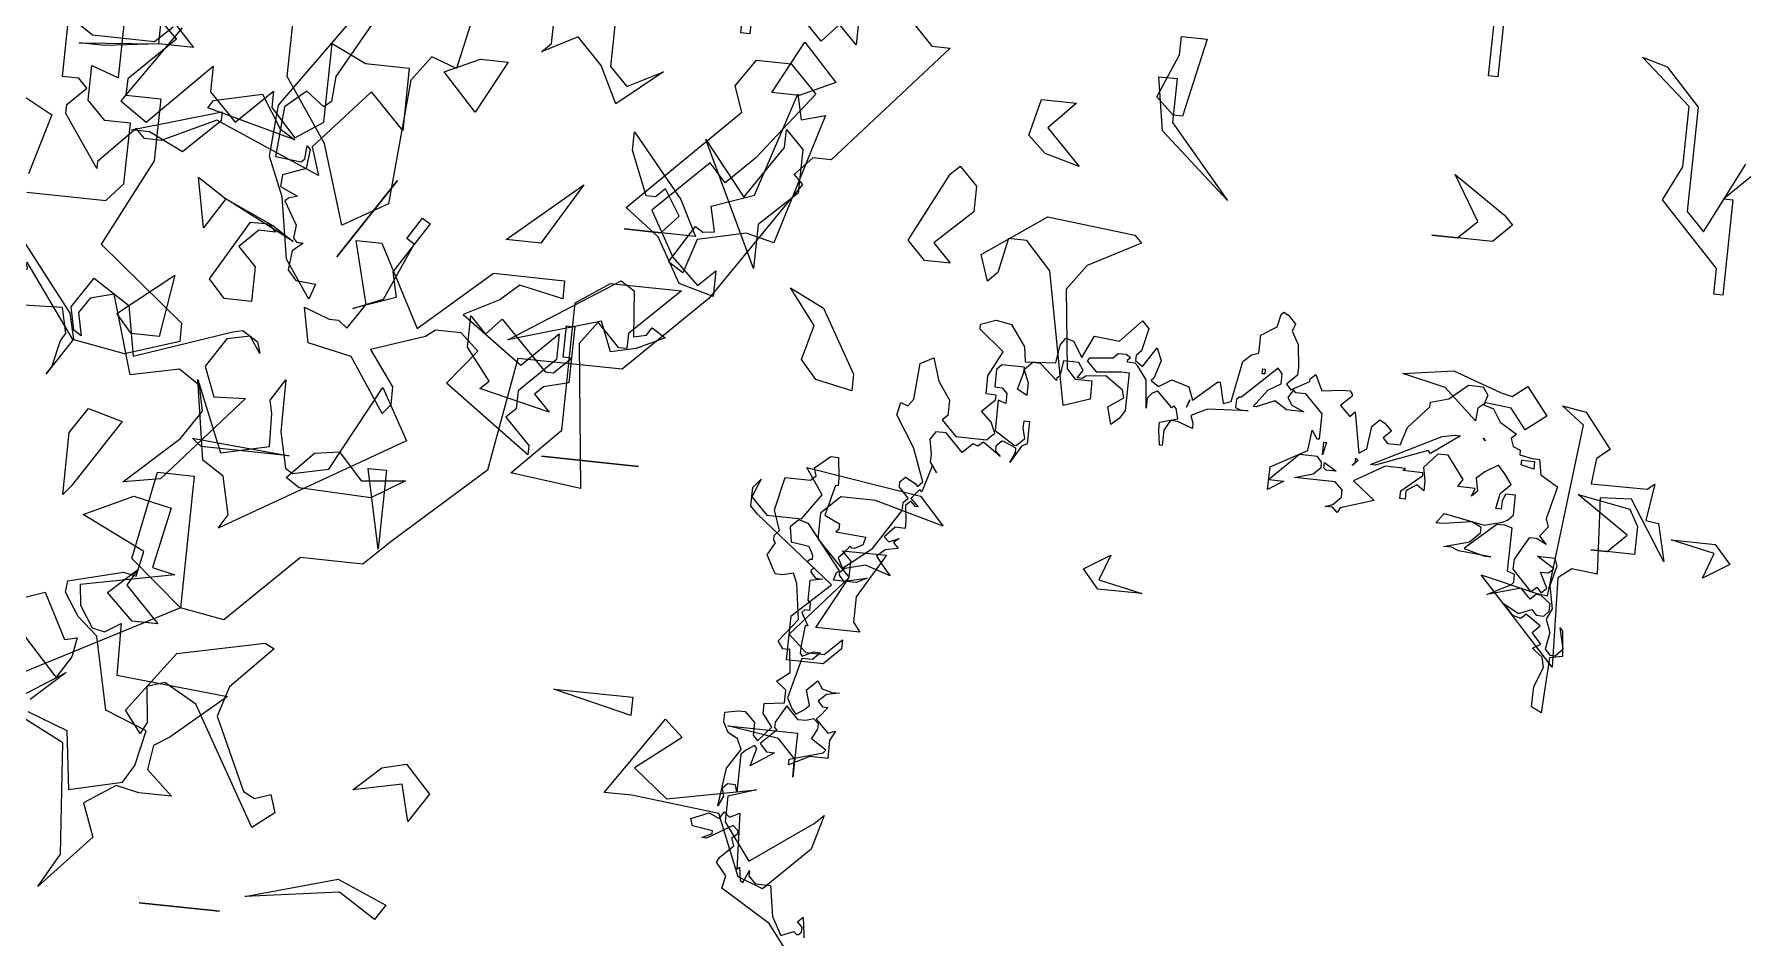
# Model space of a CAD drawing. Header units: metres. Extents: x 329311 to 330425, y 7396637 to 7397287.
# Drawn here: x 329863.983 to 329865.075, y 7397037.782 to 7397038.36 of the extents above; entities that cross this region are included whole.
import ezdxf

# ---------------------------------------------------------------- set-up
doc = ezdxf.new("R2010")
doc.units = ezdxf.units.M
doc.linetypes.add('CACHE2', pattern=[4.7625, 3.175, -1.5875])
doc.layers.get('0').update_dxf_attribs({"lineweight": 18})
doc.layers.add('ARBRE', color=251, linetype='Continuous', lineweight=13)
doc.layers.add('AXES+POTEAUX', color=6, linetype='CACHE2', lineweight=13)
doc.layers.add('VEGETAIS', color=3, linetype='Continuous')

# ---------------------------------------------------------------- blocks, each defined once
blk = doc.blocks.new('WMF26', base_point=(0, 0.0008))
at = {"color": 85}
blk.add_lwpolyline([(12.1472, -9.3381), (12.2485, -9.4401), (12.3209, -9.4401), (11.8994, -9.9284), (11.8269, -9.9284), (11.7611, -10.0008), (11.7973, -10.037), (11.477, -10.5245), (11.165, -10.8381), (10.75, -10.8381), (10.6776, -11.2893), (10.3277, -11.6096), (10.2264, -11.7108), (9.9786, -11.7108), (9.7028, -11.9875), (9.5274, -11.9578), (8.756, -12.3728)], dxfattribs=at)
at = {"color": 63}
for points in [[(2.8569, -4.5002), (2.791, -4.3446), (2.805, -4.1405), (3.0874, -3.7321)], [(3.2183, -3.6382), (3.0183, -4.0046), (3.0117, -4.1042), (2.9837, -4.1289), (2.9104, -4.0738), (2.8289, -4.1446), (2.8149, -4.3438), (2.917, -4.3537), (2.931, -4.3413), (2.9351, -4.2887), (2.9475, -4.3027), (2.9401, -4.3784), (2.8495, -4.413), (2.8462, -4.4599), (2.9178, -4.4912), (2.8833, -4.5019), (2.8693, -4.5142), (2.9236, -4.6048), (2.9195, -4.6575), (2.9318, -4.6715), (2.959, -4.6731), (2.9187, -4.7077), (2.9112, -4.7835), (2.9458, -4.823), (3.0249, -4.8287), (3.0043, -4.8913), (2.9005, -4.7431), (2.8569, -4.5002), (2.8569, -4.5002)], [(6.2531, -3.7461), (6.3255, -3.5715), (6.3255, -3.4983), (6.4276, -3.4983), (6.3618, -3.8111), (6.3255, -3.8111), (6.2531, -3.7461), (6.2531, -3.7461)], [(4.8477, -3.6769), (4.986, -3.8227), (4.8477, -3.8877), (4.739, -3.8877), (4.8477, -3.6769), (4.8477, -3.6769)], [(6.3255, -3.8408), (6.5734, -4.1248), (6.2893, -3.877), (6.2531, -3.6662), (6.3255, -3.6662), (6.3255, -3.8408), (6.3255, -3.8408)], [(2.3094, -3.9494), (2.0986, -3.9783), (1.9957, -3.9783), (2.3094, -3.9494), (2.3094, -3.8045), (2.4469, -3.9494), (2.3094, -3.9494), (2.3094, -3.9494)], [(5.8381, -3.9132), (5.9765, -4.0515), (5.8381, -4.0153), (5.7657, -3.9494), (5.8019, -3.8045), (5.9402, -3.8045), (5.8381, -3.9132), (5.8381, -3.9132)], [(10.4257, -9.5496), (10.3894, -9.7242), (10.2882, -9.688), (10.2157, -9.7892), (10.1787, -10.284), (10.0041, -10.387), (9.902, -10.0733), (9.7283, -9.8255), (9.7283, -9.6155)], [(9.1306, -9.5859), (9.2771, -9.7242), (9.1018, -9.8996), (9.1018, -9.9646), (9.2401, -9.9646), (9.2401, -10.2116), (9.0655, -10.5607), (9.4146, -10.8381), (9.4146, -10.9106), (9.203, -10.983), (8.9931, -10.9468), (8.7823, -10.6628)], [(8.6794, -10.0008), (8.8185, -10.0733), (8.7519, -10.3145)], [(8.7519, -10.387), (9.0655, -10.387), (9.1306, -10.3145), (9.1306, -10.0733), (9.0293, -10.0733), (8.956, -10.0008), (8.956, -9.8625), (9.0655, -9.8996), (9.0655, -9.4772), (8.7823, -9.3018), (8.7519, -9.3018), (8.6432, -9.4113)], [(7.4938, -4.1767), (7.5663, -4.1042), (7.4576, -3.9289), (7.6684, -4.068), (7.7046, -4.1042), (7.6321, -4.1767), (7.3917, -4.1767), (7.4938, -4.1767), (7.4938, -4.1767)], [(4.6723, -4.3101), (4.8115, -4.0993), (4.8115, -4.0268), (4.8839, -4.0993), (4.8839, -4.273), (4.739, -4.4122), (4.739, -4.5867), (4.4986, -4.0993), (4.6723, -4.3101), (4.6723, -4.3101)], [(4.3603, -4.4846), (4.4253, -4.4122), (4.3603, -4.3101), (4.3241, -4.3463), (4.2878, -4.3463), (4.2146, -4.1717), (4.2146, -4.0993), (4.4253, -4.3463), (4.4986, -4.4846), (4.2146, -4.4846), (4.3603, -4.4846), (4.3603, -4.4846)], [(5.3351, -4.4122), (5.4734, -4.1355), (5.5096, -4.0993), (5.5821, -4.1717), (5.5821, -4.273), (5.4372, -4.4122), (5.5096, -4.4846), (5.4075, -4.4846), (5.3351, -4.4122), (5.3351, -4.4122)], [(3.304, -4.3875), (3.0973, -4.7127), (3.304, -4.3875), (3.304, -4.3875)], [(4.8889, -6.482), (4.8707, -6.4424), (4.8304, -6.4219), (4.8098, -6.3823), (4.8098, -6.342), (4.86, -6.3321), (4.8889, -6.3321), (4.9308, -6.3716), (4.9308, -6.4219), (4.9498, -6.4424), (5, -6.3823), (4.9605, -6.3321), (4.9605, -6.2918), (5.0395, -6.2819), (5.0395, -6.2317), (5, -6.1996), (5.0502, -6.1601), (5.0395, -6.0695), (5.0107, -6.0695), (4.9893, -6.0398), (5.0609, -5.9485), (5.0395, -5.8077), (5.0214, -5.7682), (4.9811, -5.7789), (4.9498, -5.7789), (4.9103, -5.7072), (4.9391, -5.6562), (4.9308, -5.6463), (4.9308, -5.6274), (4.9498, -5.606), (4.921, -5.5269), (4.9498, -5.3952), (5.0502, -5.3952), (5.0708, -5.3763), (5.0609, -5.345), (5.121, -5.2947), (5.1507, -5.2947), (5.1614, -5.3763), (5.1614, -5.4059), (5.1507, -5.4059), (5.121, -5.5269), (5.182, -5.5557), (5.182, -5.5771), (5.1712, -5.5878), (5.2915, -5.5961), (5.2832, -5.6274), (5.2519, -5.6463), (5.2412, -5.6463), (5.233, -5.6381), (5.2124, -5.6669), (5.191, -5.6891), (5.2124, -5.7286), (5.3227, -5.6381), (5.4232, -5.4767), (5.4232, -5.4454), (5.4421, -5.4265), (5.4026, -5.387), (5.4026, -5.3656), (5.4232, -5.345), (5.4635, -5.3656), (5.4734, -5.3763), (5.4923, -5.3557), (5.4421, -5.2248), (5.3631, -5.1037), (5.373, -5.0535), (5.4026, -5.0634), (5.4232, -5.0346), (5.4339, -4.8921), (5.4841, -4.8633), (5.5137, -4.9531), (5.564, -5.0239), (5.564, -5.0848), (5.5426, -5.1037), (5.6035, -5.1638), (5.7253, -5.1638), (5.755, -5.135), (5.736, -5.093), (5.6941, -5.0535), (5.7443, -5.0033), (5.7443, -4.9844), (5.7048, -4.9844), (5.7048, -4.9127), (5.755, -4.8123), (5.6545, -4.7324), (5.6545, -4.7118), (5.7146, -4.6904), (5.7756, -4.7011), (5.8365, -4.7826), (5.8447, -4.8419), (5.9657, -4.8337), (5.9765, -4.7621), (5.9954, -4.7324), (6.0267, -4.7407), (6.0662, -4.8016), (6.1074, -4.7118), (6.2078, -4.7217), (6.2893, -4.632), (6.3181, -4.6616), (6.2975, -4.7514), (6.2786, -4.7719), (6.2786, -4.7909), (6.3082, -4.8123), (6.3576, -4.7324), (6.3791, -4.7826), (6.3576, -4.8526), (6.3478, -4.8633), (6.3791, -4.8839), (6.4293, -4.8526), (6.4984, -4.8732), (6.519, -4.9234), (6.6096, -4.8419), (6.6203, -4.8419), (6.6409, -4.9234), (6.6705, -4.9127), (6.7001, -4.7514), (6.7314, -4.7217), (6.7602, -4.7118), (6.7602, -4.6402), (6.8212, -4.6007), (6.8319, -4.5505), (6.8418, -4.5398), (6.8607, -4.5505), (6.892, -4.5818), (6.8821, -4.6114), (6.9109, -4.6616), (6.9216, -4.7514), (6.9216, -4.7826), (6.8821, -4.8222), (6.901, -4.8419), (6.9718, -4.8016), (6.9718, -4.7909), (6.9932, -4.7719), (7.0229, -4.8337), (7.1019, -4.8222), (7.134, -4.8222), (7.1439, -4.8337), (7.1439, -4.8419), (7.1019, -4.8839), (7.1439, -4.9234), (7.1629, -4.9028), (7.1941, -5.0634), (7.2238, -5.0428), (7.2345, -4.9531), (7.2633, -4.9234), (7.2839, -4.9341), (7.3135, -4.9629), (7.2839, -4.9926), (7.3028, -5.0132), (7.353, -5.0132), (7.3744, -4.9424), (7.4543, -4.8526), (7.4543, -4.8337), (7.5259, -4.8123), (7.5967, -4.7514), (7.6552, -4.7514), (7.6766, -4.7826), (7.6659, -4.8222), (7.7054, -4.8337), (7.7367, -4.8839), (7.8059, -4.9234), (7.7869, -4.9424), (7.7976, -4.9737), (7.8273, -4.9844), (7.8273, -5.0033), (7.8775, -5.0132), (7.9071, -5.0132), (7.9178, -5.0741), (7.9886, -5.1136), (7.9574, -5.2437), (7.9681, -5.2758), (7.9384, -5.3153), (7.9681, -5.345), (7.9277, -5.326), (7.8989, -5.326), (7.8478, -5.4158), (7.8478, -5.4561), (7.9277, -5.5376), (7.9491, -5.5162), (7.9681, -5.5376), (7.9886, -5.5162), (7.9574, -5.4561), (7.9886, -5.4561), (8.0076, -5.4372), (7.9384, -5.3952), (8.0076, -5.3952), (8.0183, -5.4265), (7.9993, -5.5063), (8.0183, -5.5961), (7.9993, -5.6381), (8.0183, -5.6891), (8.0076, -5.7575), (8.0282, -5.7789), (8.0496, -5.7789), (8.0784, -5.7476), (8.0578, -5.6669), (8.0685, -5.6784), (8.0784, -5.7789), (8.0282, -5.7896), (8.0183, -6.0086), (7.9779, -5.9896), (7.9779, -5.9081), (8.0076, -5.8291), (7.9993, -5.7896), (7.9681, -5.7682), (7.9574, -5.7575), (7.9886, -5.7393), (7.9491, -5.6973), (7.9779, -5.6669), (7.9178, -5.6274), (7.8989, -5.6463), (7.8668, -5.6381), (7.8273, -5.5961), (7.8882, -5.6274), (7.9384, -5.606), (7.9574, -5.6274), (7.9886, -5.6274), (8.0076, -5.606), (8.0076, -5.5771), (7.9681, -5.5459), (7.9491, -5.5459), (7.9277, -5.5664), (7.8882, -5.5269), (7.7556, -5.5664), (7.8478, -5.5162), (7.8561, -5.5063), (7.8561, -5.4767), (7.8273, -5.466), (7.8273, -5.2947), (7.7976, -5.2865), (7.7663, -5.2865), (7.6552, -5.387), (7.647, -5.3952), (7.7268, -5.4158), (7.7556, -5.4158), (7.6264, -5.4059), (7.5967, -5.3952), (7.5655, -5.3952), (7.6659, -5.3656), (7.7054, -5.326), (7.7054, -5.3054), (7.6659, -5.2865), (7.5547, -5.3054), (7.5259, -5.3054), (7.5547, -5.2651), (7.7161, -5.2947), (7.7869, -5.2758), (7.8059, -5.2651), (7.8273, -5.2437), (7.8273, -5.1638), (7.7869, -5.1638), (7.777, -5.1935), (7.777, -5.2248), (7.7556, -5.2248), (7.7663, -5.1638), (7.8059, -5.1243), (7.777, -5.0848), (7.7474, -5.0535), (7.6972, -5.0848), (7.6659, -5.1136), (7.6766, -5.1638), (7.6552, -5.1852), (7.6659, -5.154), (7.5967, -5.154), (7.6157, -5.1243), (7.5465, -5.0346), (7.5045, -5.0346), (7.4543, -5.093), (7.465, -5.1433), (7.465, -5.1852), (7.4354, -5.1638), (7.4033, -5.1852), (7.395, -5.1935), (7.395, -5.2248), (7.3744, -5.2248), (7.3744, -5.1935), (7.4543, -5.1243), (7.4543, -5.1136), (7.3744, -5.1136), (7.3843, -5.1037), (7.3028, -5.1037), (7.1843, -5.1745), (7.274, -5.2437), (7.1439, -5.2865), (7.134, -5.3054), (7.1126, -5.2865), (7.0838, -5.2865), (7.1126, -5.2758), (7.1439, -5.2437), (7.1439, -5.2141), (7.1126, -5.1852), (6.9513, -5.1852), (7.0229, -5.1638), (7.0517, -5.135), (7.0517, -5.1136), (7.0336, -5.093), (6.9611, -5.093), (6.8508, -5.2042), (6.9109, -5.2042), (6.8508, -5.2437), (6.8508, -5.154), (6.9932, -5.0741), (7.0015, -4.9926), (7.0229, -5.0239), (7.0336, -5.0239), (7.0336, -4.9234), (6.9611, -4.8526), (6.9216, -4.8526), (6.9109, -4.8419), (6.892, -4.8732), (6.9109, -4.9028), (6.9611, -4.9234), (6.892, -4.9234), (6.8418, -4.8921), (6.771, -4.9234), (6.7602, -4.9234), (6.8105, -4.8526), (6.8607, -4.8222), (6.8607, -4.7826), (6.8418, -4.7621), (6.71, -4.8921), (6.7001, -4.8921), (6.6911, -4.9028), (6.6911, -4.9341), (6.71, -4.9424), (6.7413, -4.9424), (6.5808, -4.9531), (6.519, -4.9844), (6.5297, -5.0132), (6.5297, -5.0346), (6.4688, -5.0132), (6.44, -5.0132), (6.4186, -5.0535), (6.4186, -5.1136), (6.4079, -5.1136), (6.398, -5.0535), (6.398, -5.0239), (6.4688, -5.0033), (6.4581, -4.9629), (6.4482, -4.9531), (6.44, -4.9629), (6.3791, -4.9028), (6.3576, -4.9127), (6.3395, -4.9341), (6.3395, -4.9737), (6.3288, -4.8633), (6.2893, -4.8123), (6.2786, -4.8016), (6.2473, -4.8016), (6.2473, -4.7909), (6.258, -4.7826), (6.2391, -4.7719), (6.2078, -4.7719), (6.1889, -4.7909), (6.0967, -4.8016), (6.0884, -4.8123), (6.1279, -4.8526), (6.2284, -4.8419), (6.258, -4.8419), (6.258, -4.9926), (6.2391, -5.0239), (6.2078, -5.0535), (6.1889, -4.9844), (6.2473, -4.9424), (6.2391, -4.9127), (6.1675, -4.8633), (6.0884, -4.8732), (6.0769, -4.8839), (6.0563, -4.8839), (6.0769, -4.8526), (6.0563, -4.8222), (5.9954, -4.8222), (5.9872, -4.8839), (5.9765, -4.8921), (5.9765, -4.9028), (5.9056, -4.8419), (5.876, -4.8419), (5.8447, -4.8732), (5.8653, -4.9234), (5.8653, -4.9737), (5.8258, -4.9531), (5.8447, -4.8839), (5.8447, -4.8633), (5.755, -4.8633), (5.736, -4.8839), (5.736, -4.9531), (5.7649, -4.9531), (5.7863, -4.9737), (5.7863, -5.0132), (5.755, -5.0033), (5.755, -5.1243), (5.8365, -5.1745), (5.8447, -5.1745), (5.876, -5.1433), (5.8653, -5.1037), (5.8653, -5.0741), (5.8867, -5.0741), (5.8867, -5.1638), (5.8653, -5.1745), (5.8258, -5.2437), (5.8447, -5.2042), (5.8447, -5.1852), (5.7945, -5.1638), (5.7863, -5.1638), (5.7649, -5.1852), (5.7649, -5.2042), (5.7863, -5.2248), (5.7146, -5.1745), (5.6941, -5.1935), (5.6751, -5.1852), (5.6356, -5.2248), (5.564, -5.154), (5.5236, -5.154), (5.503, -5.1852), (5.5137, -5.2437), (5.5137, -5.2758), (5.5426, -5.3153), (5.5236, -5.2865), (5.4923, -5.3952), (5.4841, -5.387), (5.4528, -5.4265), (5.4841, -5.4561), (5.4734, -5.4561), (5.4528, -5.4372), (5.4339, -5.4561), (5.4421, -5.5162), (5.4421, -5.5459), (5.4026, -5.5459), (5.3631, -5.5878), (5.3837, -5.606), (5.4232, -5.5878), (5.4026, -5.606), (5.4232, -5.6274), (5.373, -5.6381), (5.3417, -5.6669), (5.3837, -5.7179), (5.4026, -5.7393), (5.3022, -5.7072), (5.2223, -5.7286), (5.2017, -5.7476), (5.2017, -5.7575), (5.2223, -5.7789), (5.3129, -5.7575), (5.2725, -5.7789), (5.182, -5.7789), (5.191, -5.7476), (5.2017, -5.7393), (5.0609, -5.5664), (5.0214, -5.5557), (4.9893, -5.5878), (5, -5.6463), (5.0708, -5.6562), (5.0897, -5.6891), (5.0897, -5.7072), (5.0815, -5.7072), (5.0708, -5.7179), (5.1004, -5.7393), (5.0897, -5.7476), (5.0897, -5.7575), (5.1111, -5.7789), (5.14, -5.7789), (5.0897, -5.7896), (5.0897, -5.8686), (5.1004, -5.8793), (5.1004, -5.9081), (5.0815, -5.9081), (5.0708, -5.9188), (5.1004, -5.969), (5.0897, -5.969), (5.0815, -6.0489), (5.0815, -6.0802), (5.0897, -6.0901), (5.1317, -6.0695), (5.1614, -6.0695), (5.1317, -6.0999), (5.0897, -6.0999), (5.0502, -6.2605), (5.0708, -6.3), (5.0897, -6.3214), (5.121, -6.3), (5.14, -6.2819), (5.121, -6.221), (5.1614, -6.1815), (5.182, -6.2103), (5.2223, -6.221), (5.2519, -6.221), (5.2017, -6.2317), (5.1712, -6.2605), (5.191, -6.2819), (5.2124, -6.2819), (5.191, -6.3107), (5.1712, -6.3321), (5.2223, -6.3823), (5.2519, -6.3716), (5.233, -6.4112), (5.233, -6.482), (5.1614, -6.482), (5.0815, -6.5231), (5.0815, -6.5009), (5.2124, -6.4614), (5.2223, -6.4507), (5.1614, -6.4112), (5.182, -6.3716), (5.182, -6.3502), (5.1614, -6.3321), (5.1317, -6.342), (5.1004, -6.342), (5.0502, -6.2918), (5.0107, -6.3609), (5.0107, -6.3823), (5.0214, -6.3922), (4.9605, -6.4507), (4.9893, -6.482), (5.0214, -6.482), (4.9308, -6.5437), (4.9498, -6.4721), (4.9391, -6.4614), (4.9103, -6.482), (4.8889, -6.5009), (4.8889, -6.6524), (4.8806, -6.6236), (4.8493, -6.6236), (4.8304, -6.6442), (4.8386, -6.6738), (4.8205, -6.7133), (4.8386, -6.5627), (4.8889, -6.482), (4.8889, -6.482)], [(4.0524, -5.3013), (4.0524, -4.7958), (4.1833, -4.7044), (4.4657, -4.7044), (4.2747, -4.8946), (4.2747, -4.9539), (4.2425, -4.9539), (4.1503, -4.8625), (4.0853, -4.9539), (4.1503, -5.5236), (3.8696, -5.4907), (4.0524, -5.3013), (4.0524, -5.3013)], [(6.7915, -4.7909), (6.7817, -4.7909), (6.7817, -4.7719), (6.7915, -4.7719), (6.7915, -4.7909), (6.7915, -4.7909)], [(2.3481, -5.6858), (2.558, -5.4915), (2.6321, -5.3746), (2.6099, -5.275), (2.5243, -5.219), (2.3333, -5.2618), (2.2378, -4.9514), (2.1439, -4.9769), (2.1044, -5.0387), (2.125, -5.1284), (2.0937, -5.1095), (2.0739, -5.0189), (2.1521, -4.8963), (2.2995, -4.9901), (2.3374, -5.1869), (2.7186, -5.0502), (2.7581, -5.0412), (2.8199, -5.0799), (2.8347, -5.1243), (2.7894, -5.0609), (2.6988, -5.0807), (2.6247, -5.1968), (2.6717, -5.3137), (2.796, -5.3071), (2.4955, -5.6578), (2.3481, -5.6858), (2.3481, -5.6858)], [(3.7461, -5.1383), (3.6481, -5.014), (3.6481, -4.8897), (3.7132, -4.9555), (3.7724, -4.8897), (3.9626, -5.079), (3.9956, -5.079), (4.0606, -5.014), (4.0277, -5.014), (4.0277, -4.8897), (4.0606, -4.8897), (4.0606, -5.112), (3.9626, -5.1383), (3.9297, -5.1712), (3.9956, -5.2363), (3.7132, -5.1712), (3.7461, -5.1383), (3.7461, -5.1383)], [(6.4984, -4.9531), (6.5083, -4.9234), (6.4984, -4.9531), (6.4984, -4.9531)], [(7.5152, -4.9629), (7.5655, -4.9531), (7.586, -4.9531), (7.4757, -5.0346), (7.465, -5.0239), (7.2633, -5.1037), (7.2444, -5.1037), (7.5152, -4.9629), (7.5152, -4.9629)], [(7.6865, -4.9629), (7.6766, -4.9531), (7.6865, -4.9629), (7.6865, -4.9629)], [(7.0624, -5.0346), (7.0517, -5.0848), (7.0517, -5.0346), (7.0624, -5.0346), (7.0624, -5.0346)], [(7.8371, -5.0239), (7.8882, -5.0239), (7.8882, -5.0535), (7.8371, -5.0428), (7.8371, -5.0239), (7.8371, -5.0239)], [(7.0624, -5.135), (7.0624, -5.1136), (7.1126, -5.1433), (7.0731, -5.1433), (7.0624, -5.135), (7.0624, -5.135)], [(7.1843, -5.0848), (7.1941, -5.093), (7.1736, -5.1136), (7.1843, -5.1037), (7.1843, -5.0848), (7.1843, -5.0848)], [(3.0438, -5.6364), (2.9886, -5.601), (3.0907, -5.494), (3.1871, -5.4783), (3.2842, -5.5829), (3.4596, -5.5656), (3.3295, -5.6463), (3.0438, -5.6364), (3.0438, -5.6364)], [(6.1601, -5.6315), (6.2613, -5.5664), (6.2251, -5.6677), (6.3996, -5.7048), (6.2251, -5.7048), (6.1601, -5.6315), (6.1601, -5.6315)], [(5.2421, -5.7624), (5.2421, -5.6965), (5.2058, -5.6595), (5.3804, -5.6595), (5.2783, -5.8348), (5.2783, -5.9361), (5.3071, -5.9723), (5.1326, -5.9723), (5.2421, -5.7624), (5.2421, -5.7624)], [(3.0117, -6.2794), (2.8528, -6.4474), (2.8166, -6.5676), (2.9508, -6.8525), (2.9969, -6.8755), (3.0586, -6.8541), (3.0825, -6.9233), (2.9977, -6.9908), (2.7268, -6.5289), (2.5959, -6.4573), (2.5268, -6.4803), (2.5432, -6.6211), (2.5202, -6.6672), (2.4527, -6.5824), (2.6321, -6.3379), (2.9746, -6.2613), (3.0117, -6.2794), (3.0117, -6.2794)], [(3.5715, -6.7586), (3.3797, -6.8006), (3.4851, -6.7034), (3.5798, -6.6779), (3.6827, -6.7866), (3.6086, -6.9027), (3.5715, -6.7586), (3.5715, -6.7586)], [(5.1507, -7.2559), (5.0708, -7.1554), (4.8707, -7.0361), (4.8806, -6.9858), (4.8386, -6.9356), (4.8493, -6.9142), (4.8996, -6.864), (4.8889, -6.8343), (4.9103, -6.8138), (4.9103, -6.8031), (4.8889, -6.7841), (4.7892, -6.8451), (4.7703, -6.8451), (4.8098, -6.8245), (4.8098, -6.8138), (4.7291, -6.8031), (4.7192, -6.7742), (4.7892, -6.7446), (4.8304, -6.7635), (4.8493, -6.7339), (4.8707, -6.7528), (4.9103, -6.7339), (4.921, -6.9546), (4.9308, -6.9463), (4.9391, -6.9965), (4.9498, -7.0048), (4.9712, -6.9546), (4.9712, -6.976), (5, -7.0048), (5.0609, -7.0048), (5.0815, -7.1258), (5.121, -7.1974), (5.1712, -7.176), (5.182, -7.1867), (5.191, -7.1867), (5.2017, -7.176), (5.2017, -7.1554), (5.182, -7.1365), (5.2017, -7.1159), (5.2124, -7.1867), (5.2124, -7.1974)], [(3.3698, -7.209), (2.9985, -7.2649), (3.3591, -7.1587), (3.5567, -7.2411), (3.518, -7.302), (3.3698, -7.209), (3.3698, -7.209)]]:
    blk.add_lwpolyline(points, dxfattribs=at)
at = {"color": 106}
for points in [[(7.5482, -3.215), (7.5852, -3.215), (7.5852, -3.5271), (7.5482, -3.5271), (7.5482, -3.215), (7.5482, -3.215)], [(8.3855, -3.5641), (8.3855, -3.9783), (8.4579, -4.0515), (8.5962, -3.7675)], [(8.6325, -3.8045), (8.5238, -3.9132), (8.56, -3.9132), (8.56, -4.2919), (8.5238, -4.2919), (8.5238, -4.1899), (8.2826, -3.942), (8.3492, -3.8045), (8.3492, -3.5641), (8.1451, -3.3896), (8.2463, -3.4184), (8.3855, -3.5641), (8.3855, -3.5641)], [(3.9552, -3.7494), (3.8161, -3.8227), (3.8531, -3.7856), (3.8531, -3.6769), (4.0277, -3.5757), (4.0935, -3.5757), (4.0935, -3.8515), (4.166, -3.9239), (4.3043, -3.8515), (4.1298, -3.9972), (4.0565, -3.8515), (3.9552, -3.7494), (3.9552, -3.7494)], [(2.4469, -4.3644), (2.3094, -4.2985), (2.237, -4.2985), (2.586, -4.1899), (2.586, -4.2261), (2.4469, -4.3644), (2.4469, -4.3644)], [(6.2531, -4.3282), (6.0489, -4.4377), (5.9765, -4.5398), (6.0127, -4.8526), (6.0489, -4.8889), (6.1156, -4.8889), (6.1156, -4.9613), (6.0127, -4.9975), (5.904, -4.4739), (5.8019, -4.3644), (5.7295, -4.3644), (5.7006, -4.5027), (5.6644, -4.5398), (5.6274, -4.4377), (5.8744, -4.2623), (6.2243, -4.2985), (6.2531, -4.3282), (6.2531, -4.3282)], [(5.1762, -4.9613), (5.1762, -5.0272), (5.0305, -4.9975), (4.9654, -4.9251), (5.0016, -4.7859), (4.893, -4.6484), (5.0305, -4.7135), (5.1762, -4.9613), (5.1762, -4.9613)], [(7.7285, -4.7678), (7.7738, -4.7777), (7.8306, -4.7316), (7.9178, -4.8403), (7.838, -4.9037), (7.7746, -4.8238), (7.6725, -4.8131), (7.6437, -4.837), (7.6387, -4.888), (7.5062, -4.7703), (7.3341, -4.7316), (7.5342, -4.7011), (7.7285, -4.7678), (7.7285, -4.7678)], [(8.1805, -4.9448), (8.1302, -4.986), (8.1195, -5.0881), (8.3427, -5.0856), (8.3707, -5.0626), (8.3501, -5.2099), (8.4011, -5.2157), (8.4373, -5.3647), (8.285, -5.1317), (8.1607, -5.1391), (8.1805, -5.4413), (8.0784, -5.4306), (8.0273, -5.4718), (8.0422, -5.825), (7.7252, -5.4915), (7.9434, -5.5401), (7.9944, -5.5459), (8.066, -4.8609), (7.9746, -4.7933), (8.071, -4.809), (8.1805, -4.9448), (8.1805, -4.9448)], [(8.3196, -5.2371), (8.3196, -5.3474), (8.1451, -5.3474), (8.2101, -5.3474), (8.2826, -5.275), (8.0726, -5.1358), (8.2826, -5.1721), (8.3196, -5.2371), (8.3196, -5.2371)], [(8.6975, -5.3474), (8.5962, -5.4125), (8.6325, -5.3112), (8.4579, -5.275), (8.6325, -5.275), (8.6975, -5.3474), (8.6975, -5.3474)], [(5.5903, -5.5212), (5.3145, -5.4487), (5.1762, -5.4487), (5.1029, -5.5212), (5.1029, -5.6232), (5.2421, -5.7624), (5.0305, -6.0094), (5.1029, -6.0744), (5.1762, -6.0744), (5.2421, -6.0094), (5.2421, -6.0456), (5.1762, -6.1115), (5.0305, -6.1115), (5.0305, -5.9361), (5.1762, -5.7986), (4.8559, -5.5508), (4.8271, -5.5212), (4.8271, -5.4487), (4.8559, -5.4125), (4.8271, -5.4849), (4.893, -5.5508), (5.0305, -5.5508), (5.1029, -5.4487), (5.0305, -5.3474), (5.489, -5.4125), (5.5903, -5.5212), (5.5903, -5.5212)], [(3.9832, -5.4125), (4.3685, -5.4125), (3.9832, -5.4125), (3.9832, -5.4125)], [(2.5498, -5.769), (2.5004, -6.0102), (2.591, -6.0291), (2.223, -6.1065), (2.2328, -6.1872), (2.2888, -6.272), (2.339, -6.2827), (2.4, -6.2424), (2.4049, -6.4482), (2.8487, -6.4861), (2.6387, -6.6697), (2.5778, -6.7092), (2.5638, -6.8064), (2.67, -6.901), (2.5391, -6.901), (2.4477, -6.8821), (2.3259, -6.9628), (2.3777, -7.0945), (2.1818, -7.311), (2.2567, -7.1744), (2.2205, -6.7364), (2.0394, -6.6466)], [(2.0031, -6.5923), (2.204, -6.4589), (2.0739, -6.5799)], [(2.0698, -6.6269), (2.2312, -6.6862), (2.2616, -6.9175), (2.4716, -6.8665), (2.5128, -6.7957), (2.5424, -6.6549), (2.3761, -6.5898), (2.3094, -6.3025), (2.2287, -6.2333), (2.1686, -6.1428), (2.1727, -6.0967), (2.3884, -6.0398), (2.4395, -6.0506), (2.4601, -5.9501), (2.2065, -5.8299), (2.3983, -5.7377), (2.5498, -5.769), (2.5498, -5.769)], [(4.4418, -6.3947), (4.1281, -6.3222), (4.4418, -6.3222), (4.4418, -6.3947), (4.4418, -6.3947)], [(4.478, -6.5989), (4.6155, -6.7076), (4.9654, -6.6351), (4.8559, -6.6713), (4.8559, -6.7734), (4.9654, -6.9183), (5.2058, -6.7438), (5.2421, -6.7076), (5.2058, -6.8459), (5.0305, -7.0212), (4.9292, -6.985), (4.8271, -6.7438), (4.478, -6.7076), (4.3685, -6.7076), (4.5793, -6.3947), (4.6517, -6.4597), (4.478, -6.5989), (4.478, -6.5989)], [(5.1029, -6.5701), (5.1029, -6.4968), (5.0305, -6.4235), (4.8271, -6.3947), (5.1029, -6.3947), (5.1029, -6.5701), (5.1029, -6.5701)], [(2.586, -7.3333), (2.9055, -7.3333), (2.586, -7.3333), (2.586, -7.3333)], [(11.8409, -9.1899), (11.9513, -9.3273), (11.9513, -9.4665), (11.8772, -9.3932), (11.8121, -9.4665), (11.6013, -9.2549), (11.5651, -9.2549), (11.4927, -9.3273), (11.5289, -9.3273), (11.5289, -9.4665), (11.4927, -9.4665), (11.4927, -9.2187), (11.6013, -9.1899), (11.6376, -9.1528), (11.5651, -9.0804), (11.8772, -9.1528), (11.8409, -9.1899), (11.8409, -9.1899)], [(8.8441, -9.6773), (8.9453, -9.7423), (9.1923, -9.7423), (9.259, -9.6773)], [(9.2952, -9.6773), (9.0836, -9.9901), (9.1923, -10.0626), (9.4327, -9.8148), (9.4327, -9.9177), (9.5422, -10.0263), (9.6797, -9.888), (9.6797, -9.9539), (9.7826, -10.0626), (9.8913, -9.9901), (9.8913, -9.6773), (10.0296, -9.7423), (10.2042, -9.7423), (10.2042, -9.9901), (10.0659, -9.851), (9.8551, -10.0914), (9.8913, -10.2009), (9.469, -10.0263), (9.259, -10.1284), (9.1923, -10.1284), (9.1561, -10.0914), (9.0178, -10.2371), (9.0178, -10.2659), (8.8729, -10.0626), (8.8729, -10.0263), (8.9453, -9.9539), (8.9091, -9.9177), (8.8441, -9.9177), (8.8441, -9.2911)], [(11.8121, -9.6773), (11.6013, -9.9539), (11.4927, -10.0626), (11.426, -9.9901), (11.216, -10.2009), (11.3173, -10.3763), (11.426, -10.4775), (11.4927, -10.4125), (11.4927, -10.5137), (11.3535, -10.4775), (11.2523, -10.3022), (11.1139, -10.2009), (11.5289, -9.7785), (11.4927, -9.6773), (11.5651, -9.5678), (11.7034, -9.5678), (11.8121, -9.6773), (11.8121, -9.6773)], [(10.4808, -9.888), (10.3425, -9.7423), (10.4808, -9.6773), (10.5903, -9.6773), (10.4808, -9.888), (10.4808, -9.888)], [(11.3939, -10.2462), (11.4252, -10.2659), (11.4713, -10.2602), (11.4474, -10.1597), (11.6137, -10.0996), (11.7421, -9.6838), (11.766, -9.7835), (11.8599, -9.7563), (11.7084, -10.2783), (11.5964, -10.2519), (11.4062, -10.2964), (11.3642, -10.4339), (11.3025, -10.396), (11.3939, -10.2462), (11.3939, -10.2462)], [(9.6377, -9.9053), (9.7217, -10.0338), (9.7835, -10.0716), (9.4286, -9.9811), (9.4476, -9.9506), (9.6377, -9.9053), (9.6377, -9.9053)], [(10.6554, -10.3763), (10.9386, -10.1284), (10.7937, -10.3763), (10.6554, -10.3763), (10.6554, -10.3763)], [(9.5373, -10.331), (9.7324, -10.4174), (9.8189, -10.4709), (9.5373, -10.331), (9.4607, -10.4545), (9.4204, -10.2577), (9.5373, -10.331), (9.5373, -10.331)], [(10.2964, -10.4322), (10.2651, -10.4133), (10.3186, -10.3269), (10.3499, -10.3458), (10.2239, -10.5492), (10.247, -10.6496), (10.0815, -10.7097), (10.1976, -10.6611), (10.2964, -10.4322), (10.2964, -10.4322)], [(9.7464, -10.4413), (9.6797, -10.4413), (9.6073, -10.5137), (9.6797, -10.5862), (9.6797, -10.7245), (9.5711, -10.7245), (9.5052, -10.6521), (9.6435, -10.4125), (9.7168, -10.4125), (9.7464, -10.4413), (9.7464, -10.4413)], [(10.3425, -10.7616), (10.6191, -10.5137), (10.9024, -10.5137), (10.9024, -10.5862), (10.7278, -10.55), (10.6554, -10.6158), (10.517, -10.6883), (10.7649, -10.8637), (10.9024, -10.7245), (10.9024, -10.8266), (10.7649, -10.9649), (10.7649, -11.0374), (10.7278, -11.0736), (10.8299, -11.1765), (10.8299, -11.2127), (10.4808, -10.9649), (10.5903, -10.8266), (10.517, -10.7616), (10.4149, -10.7616), (10.3787, -10.7904), (10.168, -10.8637), (10.27, -11.0012), (10.27, -11.0736), (10.2404, -11.1107), (10.0947, -10.8999), (9.9201, -10.8637), (9.8913, -10.7245), (9.9926, -10.7616), (10.0296, -10.7616), (10.0659, -10.7904), (10.1317, -10.6883), (10.0659, -10.4413), (10.168, -10.4413), (10.3425, -10.7616), (10.3425, -10.7616)], [(8.9231, -11.0629), (8.9453, -10.9567), (8.9643, -10.9262), (8.9404, -10.8258), (8.6942, -10.8365), (8.6638, -10.8176), (8.6481, -10.7739), (8.7873, -10.6875), (8.7156, -10.5245), (8.9717, -10.8455), (8.9956, -10.9452), (8.9033, -11.0934), (8.9231, -11.0629), (8.9231, -11.0629)], [(11.1798, -10.5245), (11.1963, -10.7056), (11.2465, -10.6941), (11.2654, -10.6628), (11.3206, -10.6973), (11.2119, -10.75), (11.1123, -10.7739), (11.0637, -10.6578), (10.7039, -10.7698), (11.1246, -10.4907), (11.1798, -10.5245), (11.1798, -10.5245)], [(9.2211, -10.8999), (9.1561, -10.8266), (9.3677, -10.6521), (9.3315, -10.8999), (9.2211, -10.8999), (9.2211, -10.8999)], [(9.641, -11.4219), (9.5546, -11.3683), (9.5019, -11.053), (9.6204, -11.3321), (9.8106, -11.2868), (9.8065, -11.1559), (9.7942, -11.1049), (9.8477, -11.0184), (9.8493, -11.2251), (9.8823, -11.3651), (9.9127, -11.384), (10.0527, -11.3511), (10.2314, -11.0077), (10.3474, -11.2078), (9.6427, -11.6285), (9.6764, -11.5725), (9.641, -11.4219), (9.641, -11.4219)], [(9.0474, -11.5248), (9.0178, -11.561), (9.0178, -11.3148), (9.0836, -11.2127), (9.2211, -11.249), (9.0474, -11.5248), (9.0474, -11.5248)], [(9.5422, -11.3148), (9.5052, -11.2852), (9.8913, -11.3148), (9.5422, -11.3148), (9.5422, -11.3148)], [(10.2799, -11.6458), (10.2075, -11.3321), (10.2799, -11.3321), (10.2799, -11.6458), (10.2799, -11.6458)], [(9.3817, -11.4342), (9.5274, -11.4342), (9.5274, -11.9578), (9.3166, -11.7841), (9.3817, -11.4342), (9.3817, -11.4342)], [(9.4451, -12.0303), (9.343, -12.0303), (9.2343, -11.9274), (9.343, -11.8261), (9.3068, -11.8912), (9.4451, -12.0303), (9.4451, -12.0303)], [(8.8243, -12.0114), (8.9898, -11.9513), (9.0845, -12.1299), (9.1339, -12.1184), (9.1207, -12.195), (9.0672, -12.2814), (8.8976, -12.1003), (8.8013, -12.1176), (8.728, -12.2345), (8.6728, -12.2007), (8.8243, -12.0114), (8.8243, -12.0114)]]:
    blk.add_lwpolyline(points, dxfattribs=at)
blk = doc.blocks.new('T2_02')
at = {"xscale": 0.3499999999999943, "yscale": 0.3499999999999943, "zscale": 0.3499999999999943}
blk.add_blockref('WMF26', (-2.2399, 1.997), dxfattribs=at)

msp = doc.modelspace()

# ---------------------------------------------------------------- hatches: boundary and pattern name
at = {"layer": 'AXES+POTEAUX'}
h = msp.add_hatch(dxfattribs=at)
h.set_pattern_fill('ANGLE', color=253, scale=0.025)
h.set_pattern_definition([(341.96263, (329827.33868, 7397103.38185), (0.0540704, 0.16604302), [0.127, -0.047625]), (71.96263, (329827.33868, 7397103.38185), (-0.16604302, 0.0540704), [0.127, -0.047625])])
edge = h.paths.add_edge_path()
edge.add_line((329826.7385, 7397041.2079), (329842.2426, 7397036.1779))
edge.add_line((329846.8442, 7397037.6251), (329826.8826, 7397044.0928))
edge.add_line((329826.7385, 7397041.2079), (329826.8826, 7397044.0928))
edge.add_line((329844.8123, 7397035.297), (329860.3047, 7397030.2222))
edge.add_line((329859.606, 7397032.0674), (329846.4153, 7397036.308))
edge.add_line((329845.088, 7397036.1686), (329844.8123, 7397035.297))
edge.add_line((329842.5027, 7397037.0002), (329845.088, 7397036.1686))
edge.add_line((329846.4153, 7397036.308), (329846.8442, 7397037.6251))
edge.add_line((329862.8868, 7397029.3806), (329868.6707, 7397027.4942))
edge.add_line((329868.6707, 7397027.4942), (329868.1393, 7397025.8622))
edge.add_line((329868.1393, 7397025.8622), (329869.8371, 7397025.3093))
edge.add_line((329869.8371, 7397025.3093), (329870.2976, 7397026.7236))
edge.add_line((329870.4296, 7397026.6807), (329870.9966, 7397028.5012))
edge.add_line((329870.9966, 7397028.5012), (329869.4474, 7397029.0057))
edge.add_line((329869.3891, 7397028.8268), (329864.8797, 7397030.2953))
edge.add_line((329864.8797, 7397030.2953), (329865.243, 7397031.6298))
edge.add_line((329865.243, 7397031.6298), (329860.0176, 7397033.3314))
edge.add_line((329860.0176, 7397033.3314), (329859.606, 7397032.0674))
edge.add_line((329860.3047, 7397030.2222), (329860.5922, 7397031.1312))
edge.add_line((329860.5922, 7397031.1312), (329863.1775, 7397030.2996))
edge.add_line((329863.1775, 7397030.2996), (329862.8868, 7397029.3806))
edge.add_line((329842.2426, 7397036.1779), (329842.5027, 7397037.0002))
edge.add_line((329869.4474, 7397029.0057), (329869.3891, 7397028.8268))

# ---------------------------------------------------------------- linework, layer by layer
at = {"layer": 'VEGETAIS'}
msp.add_spline([(329852.8964, 7397041.2672), (329857.6581, 7397043.125), (329861.0745, 7397040.4459), (329865.2215, 7397042.3465), (329867.8261, 7397036.3211), (329861.7257, 7397038.1446), (329852.8964, 7397041.2672)], degree=3, dxfattribs=at)

# ---------------------------------------------------------------- block references
at = {"layer": 'ARBRE', "xscale": 0.4621142716754235, "yscale": 0.4621142716754235, "zscale": 0.4621142716754235, "rotation": 354.0121026411171}
for p in [(329863.6786, 7397039.0519), (329864.6907, 7397038.0024)]:
    msp.add_blockref('T2_02', p, dxfattribs=at)

doc.saveas('drawing.dxf')
